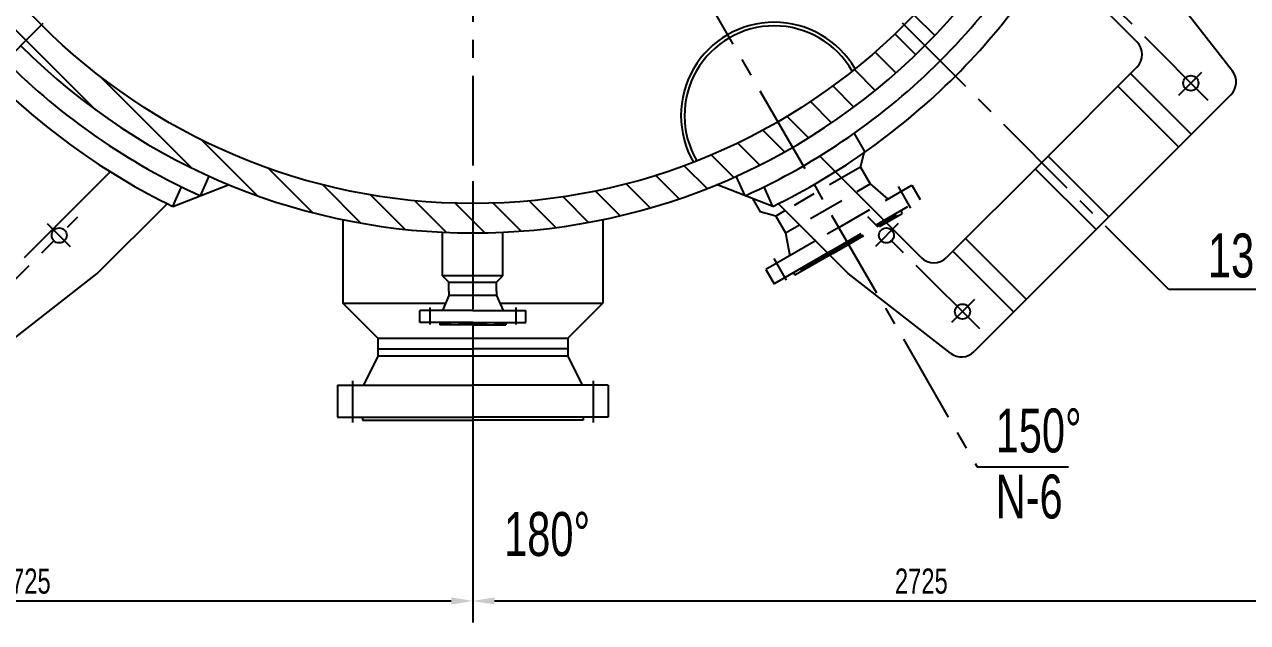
# Model space of a CAD drawing. Extents: x -2 to 23782, y -2 to 16822.
# Drawn here: x 18318 to 21726, y 9542 to 11209 of the extents above; entities that cross this region are included whole.
import ezdxf
from ezdxf.enums import TextEntityAlignment as Align

# ---------------------------------------------------------------- set-up
doc = ezdxf.new("R2010")
doc.units = 0
doc.header["$LTSCALE"] = 200
doc.header["$MEASUREMENT"] = 0
doc.linetypes.add('F', pattern=[0.75, 0.5, -0.25])
doc.linetypes.add('G', pattern=[2, 1.25, -0.25, 0.25, -0.25])
doc.layers.get('0').update_dxf_attribs({"linetype": 'CONTINUOUS'})
doc.layers.get('DEFPOINTS').update_dxf_attribs({"linetype": 'CONTINUOUS'})
for name, color, linetype in [('01', 7, 'CONTINUOUS'), ('02', 1, 'CONTINUOUS'), ('04', 2, 'F'), ('05', 4, 'G'), ('08', 1, 'CONTINUOUS'), ('11', 3, 'CONTINUOUS')]:
    doc.layers.add(name, color=color, linetype=linetype)
doc.styles.get("Standard").update_dxf_attribs({"font": 'thenor.shx', "width": 0.707, "bigfont": 'hztxt.shx'})
doc.dimstyles.new('INTE_CIR_CIR7', dxfattribs={"dimscale": 20, "dimtxt": 3.5, "dimasz": 3, "dimexe": 3, "dimexo": 0, "dimgap": 1, "dimtad": 1, "dimtoh": 1, "dimdec": 3, "dimdsep": 46, "dimtxsty": 'Standard', "dimcen": 0, "dimclrd": 1, "dimclre": 1, "dimclrt": 3, "dimadec": 0, "dimazin": 0, "dimtfac": 1, "dimtdec": 4, "dimtmove": 0, "dimatfit": 3, "dimfxl": 0, "dimtzin": 0, "dimarcsym": 0})

# ---------------------------------------------------------------- blocks, each defined once
blk = doc.blocks.new('*D330')
at = {"color": 1, "linetype": 'ByBlock'}
for p, q in [((17067.2, 10056.7), (17067.2, 9542.3)), ((19567.2, 10056.7), (19567.2, 9542.3)), ((17127.2, 9602.3), (19507.2, 9602.3))]:
    blk.add_line(p, q, dxfattribs=at)
for points in [[(17127.2, 9612.3), (17127.2, 9592.3), (17067.2, 9602.3)], [(19507.2, 9612.3), (19507.2, 9592.3), (19567.2, 9602.3)]]:
    blk.add_solid(points, dxfattribs=at)
at = {"layer": 'DEFPOINTS', "color": 0, "linetype": 'ByBlock'}
for p in [(17067.2, 10056.7), (19567.2, 10056.7), (19567.2, 9602.3)]:
    blk.add_point(p, dxfattribs=at)
at = {"color": 3, "linetype": 'ByBlock', "insert": (18317.2, 9657.3), "char_height": 70, "attachment_point": 5}
blk.add_mtext('2725', dxfattribs=at)
blk = doc.blocks.new('*D331')
at = {"color": 1, "linetype": 'ByBlock'}
for p, q in [((22067.2, 10056.7), (22067.2, 9542.3)), ((19627.2, 9602.3), (22007.2, 9602.3))]:
    blk.add_line(p, q, dxfattribs=at)
for points in [[(19627.2, 9612.3), (19627.2, 9592.3), (19567.2, 9602.3)], [(22007.2, 9612.3), (22007.2, 9592.3), (22067.2, 9602.3)]]:
    blk.add_solid(points, dxfattribs=at)
at = {"layer": 'DEFPOINTS', "color": 0, "linetype": 'ByBlock'}
for p in [(19567.2, 10056.7), (22067.2, 10056.7), (22067.2, 9602.3)]:
    blk.add_point(p, dxfattribs=at)
at = {"color": 3, "linetype": 'ByBlock', "insert": (20817.2, 9657.3), "char_height": 70, "attachment_point": 5}
blk.add_mtext('2725', dxfattribs=at)

msp = doc.modelspace()

# ---------------------------------------------------------------- hatches: boundary and pattern name
at = {"layer": '02'}
h = msp.add_hatch(dxfattribs=at)
h.set_pattern_fill('ANSI31', color=256, scale=600, angle=90, style=0)
edge = h.paths.add_edge_path(flags=16)
edge.add_arc((19567.1738, 12409.8678), 1700, 0, 360)
edge = h.paths.add_edge_path()
edge.add_arc((19567.1738, 12409.8678), 1782, 90, 135)
edge.add_arc((19567.1738, 12409.8678), 1782, 135, 225)
edge.add_arc((19567.1738, 12409.8678), 1782, 225, 315)
edge.add_arc((19567.1738, 12409.8678), 1782, 315, 405)
edge.add_arc((19567.1738, 12409.8678), 1782, 45, 90)

# ---------------------------------------------------------------- linework, layer by layer
at = {"layer": '01'}
for p, q in [((21417.6723, 11160.4102), (21178.6059, 11399.4765)), ((21683.9847, 11078.5837), (21462.22, 11363.3498)), ((21152.5072, 10824.5344), (21417.6723, 11089.6995)), ((21569.7002, 10902.3162), (21399.9946, 11072.0218)), ((21322.2128, 10654.8288), (21679.8912, 11012.5072)), ((21534.3449, 10866.9608), (21364.6392, 11036.6665)), ((20816.6315, 10559.3694), (20534.0009, 10842)), ((21339.8905, 10672.5065), (21170.1849, 10842.2121)), ((21152.5072, 10824.5344), (20887.3422, 10559.3694)), ((21304.5352, 10637.1511), (21134.8295, 10806.8568)), ((18317.7161, 10559.3694), (18556.7825, 10798.4358)), ((18808.0923, 10731.5475), (18832.8181, 10786.2159)), ((20326.2554, 10731.5475), (20301.5296, 10786.2159)), ((18730.7658, 10701.6449), (18887.9028, 10762.4107)), ((18730.7658, 10701.6449), (18755.4916, 10756.3133)), ((20403.5818, 10701.6449), (20246.4448, 10762.4107)), ((20403.5818, 10701.6449), (20378.856, 10756.3133)), ((18520.6558, 10514.8217), (18715.1926, 10709.3585)), ((20346.7353, 10723.6278), (20368.1815, 10686.4818)), ((20613.6918, 10514.8217), (20419.155, 10709.3585)), ((20411.2113, 10674.952), (20368.1815, 10686.4818)), ((20438.0603, 10690.4532), (20411.2113, 10674.952)), ((20411.2113, 10674.952), (20438.4613, 10627.7536)), ((19205.1738, 10665.024), (19205.1738, 10431.8678)), ((19929.1738, 10665.024), (19929.1738, 10431.8678)), ((20438.4613, 10627.7536), (20477.9571, 10650.5564)), ((21322.2128, 10654.8288), (20964.5344, 10297.1504)), ((20523.9035, 10606.6469), (20383.6578, 10525.676)), ((20438.4613, 10627.7536), (20450.3418, 10564.176)), ((21110.0808, 10442.6968), (20940.3752, 10612.4024)), ((20563.0715, 10576.1443), (20406.6578, 10485.8389)), ((20570.3091, 10570.508), (20465.0344, 10509.7276)), ((21074.7255, 10407.3414), (20905.0198, 10577.0471)), ((18235.8897, 10293.057), (18520.6558, 10514.8217)), ((19651.1738, 10508.6138), (19483.1738, 10508.6138)), ((20383.6578, 10525.676), (20406.6578, 10485.8389)), ((20460.7844, 10517.0889), (20465.0344, 10509.7276)), ((20898.4579, 10293.057), (20613.6918, 10514.8217)), ((19500.6738, 10491.1138), (19633.6738, 10491.1138)), ((19205.1738, 10431.8678), (19491.2452, 10431.8678)), ((19302.1738, 10334.8678), (19205.1738, 10431.8678)), ((19500.6738, 10453.8678), (19482.6738, 10411.8678)), ((19633.6738, 10453.8678), (19500.6738, 10453.8678)), ((19633.6738, 10453.8678), (19651.6738, 10411.8678)), ((19643.1024, 10431.8678), (19929.1738, 10431.8678)), ((19832.1738, 10334.8678), (19929.1738, 10431.8678)), ((19419.6738, 10377.8678), (19419.6738, 10411.8678)), ((19714.6738, 10377.8678), (19714.6738, 10411.8678)), ((19302.1738, 10334.8678), (19832.1738, 10334.8678)), ((19302.1738, 10334.8678), (19302.1738, 10284.8678)), ((19832.1738, 10334.8678), (19832.1738, 10284.8678)), ((19302.1738, 10304.8678), (19567.1738, 10304.8678)), ((19832.1738, 10304.8678), (19567.1738, 10304.8678)), ((19302.1738, 10284.8678), (19262.1738, 10203.8678)), ((19832.1738, 10284.8678), (19302.1738, 10284.8678)), ((19832.1738, 10284.8678), (19872.1738, 10203.8678)), ((19189.6738, 10203.8678), (19567.1738, 10203.8678)), ((19189.6738, 10203.8678), (19189.6738, 10114.8678)), ((19944.6738, 10203.8678), (19567.1738, 10203.8678)), ((19944.6738, 10203.8678), (19944.6738, 10114.8678)), ((19189.6738, 10114.8678), (19567.1738, 10114.8678)), ((19259.6738, 10114.8678), (19259.6738, 10105.8678)), ((19259.6738, 10105.8678), (19567.1738, 10105.8678)), ((19944.6738, 10114.8678), (19567.1738, 10114.8678)), ((19874.6738, 10105.8678), (19567.1738, 10105.8678)), ((19874.6738, 10114.8678), (19874.6738, 10105.8678))]:
    msp.add_line(p, q, dxfattribs=at)
at = {"layer": '01', "ltscale": 1.5}
for p, q in [((19483.1738, 10508.6138), (19483.1738, 10629.8487)), ((19651.1738, 10508.6138), (19651.1738, 10629.8487)), ((19500.6738, 10491.1138), (19483.1738, 10508.6138)), ((19633.6738, 10491.1138), (19651.1738, 10508.6138)), ((19500.6738, 10465.8678), (19500.6738, 10491.1138)), ((19633.6738, 10465.8678), (19633.6738, 10491.1138))]:
    msp.add_line(p, q, dxfattribs=at)
at = {"layer": '01', "ltscale": 0.4}
for p, q in [((19500.6738, 10465.8678), (19500.6738, 10453.8678)), ((19633.6738, 10465.8678), (19633.6738, 10453.8678)), ((19567.1738, 10411.8678), (19419.6738, 10411.8678)), ((19567.1738, 10411.8678), (19714.6738, 10411.8678)), ((19567.1738, 10377.8678), (19419.6738, 10377.8678)), ((19475.1738, 10377.8678), (19475.1738, 10371.3678)), ((19567.1738, 10371.3678), (19475.1738, 10371.3678)), ((19567.1738, 10377.8678), (19714.6738, 10377.8678)), ((19567.1738, 10371.3678), (19659.1738, 10371.3678)), ((19659.1738, 10377.8678), (19659.1738, 10371.3678))]:
    msp.add_line(p, q, dxfattribs=at)
at = {"layer": '01'}
for centre, radius in [((19567.1738, 12409.8678), 1700), ((21568.286, 11045.1518), 21), ((18414.5898, 10620.8877), 21), ((20719.7579, 10620.8877), 21), ((20931.8899, 10408.7557), 21)]:
    msp.add_circle(centre, radius, dxfattribs=at)
for centre, radius, start, end in [((19567.1738, 12409.8678), 1782, 315, 45), ((19567.1738, 12409.8678), 1842, 315, 335.6634054), ((19567.1738, 12409.8678), 1902, 315, 333.911952), ((20407.1738, 10954.9452), 260, 30, 210), ((20407.1738, 10954.9452), 250, 29.6521306, 210.3478694), ((19567.1738, 12409.8678), 1782, 225, 315), ((21382.3169, 11125.0548), 50, 315, 45), ((19567.1738, 12409.8678), 1842, 225, 245.6634054), ((19567.1738, 12409.8678), 1842, 294.3365946, 315), ((21644.5359, 11047.8626), 50, 315, 37.9100699), ((19567.1738, 12409.8678), 1902, 225, 243.911952), ((19567.1738, 12409.8678), 1902, 296.088048, 315), ((19567.1738, 12409.8678), 1782, 245.6634054, 245.6868947), ((19567.1738, 12409.8678), 1782, 294.3131053, 294.3365946), ((20851.9868, 10594.7247), 50, 225, 315), ((20929.1791, 10332.5058), 50, 232.0899301, 315)]:
    msp.add_arc(centre, radius, start, end, dxfattribs=at)
at = {"layer": '04'}
for p, q in [((20629.8275, 10905.2977), (20659.1661, 10854.4818)), ((20647.6363, 10811.452), (20659.1661, 10854.4818)), ((20647.6363, 10811.452), (20462.4927, 10704.5592)), ((20647.6363, 10811.452), (20674.8863, 10764.2536)), ((20508.5542, 10668.2217), (20674.8863, 10764.2536)), ((20587.1738, 10643.176), (20790.6898, 10760.676)), ((20674.8863, 10764.2536), (20724.0058, 10722.176)), ((20790.6898, 10760.676), (20813.6898, 10720.8389)), ((20563.0715, 10576.1443), (20813.6898, 10720.8389)), ((20567.3289, 10572.8288), (20748.2068, 10677.2587)), ((20570.3091, 10570.508), (20763.8132, 10682.2276)), ((20748.2068, 10677.2587), (20749.9568, 10674.2276)), ((20759.5632, 10689.5889), (20763.8132, 10682.2276)), ((20587.1738, 10643.176), (20554.772, 10624.4688)), ((20567.3289, 10572.8288), (20477.1408, 10520.7587)), ((20477.1408, 10520.7587), (20478.8908, 10517.7276))]:
    msp.add_line(p, q, dxfattribs=at)
at = {"layer": '04', "ltscale": 0.4}
for p, q in [((19479.1738, 10374.8678), (19479.1738, 10371.3678)), ((19567.1738, 10374.8678), (19479.1738, 10374.8678)), ((19567.1738, 10374.8678), (19655.1738, 10374.8678)), ((19655.1738, 10374.8678), (19655.1738, 10371.3678))]:
    msp.add_line(p, q, dxfattribs=at)
at = {"layer": '05'}
for p, q in [((17627.5048, 10470.1988), (19567.1738, 12409.8678)), ((21506.8429, 10470.1988), (19567.1738, 12409.8678)), ((19567.1738, 12409.8678), (20972.4127, 9975.9227)), ((19567.1738, 11865.8678), (19567.1738, 10056.6616)), ((21616.3915, 10997.0462), (21304.3371, 11309.1006)), ((21535.0281, 11011.8938), (21598.9746, 11075.8403)), ((19567.1738, 10772.3021), (19567.1738, 10083.5881)), ((20752.5123, 10756.8013), (20787.3373, 10696.4827)), ((18154.3522, 10360.6501), (18466.4066, 10672.7045)), ((20979.9954, 10360.6501), (20667.941, 10672.7045)), ((18381.3318, 10654.1456), (18445.2783, 10590.1991)), ((20753.0158, 10654.1456), (20689.0693, 10590.1991)), ((20406.1022, 10556.8013), (20440.9271, 10496.4827)), ((20965.1478, 10442.0136), (20901.2013, 10378.0671)), ((19232.1738, 10216.1872), (19232.1738, 10099.8452)), ((19902.1738, 10216.1872), (19902.1738, 10099.8452))]:
    msp.add_line(p, q, dxfattribs=at)
at = {"layer": '05', "ltscale": 0.4}
for p, q in [((19447.1738, 10419.9924), (19447.1738, 10372.9834)), ((19687.1738, 10419.9924), (19687.1738, 10372.9834))]:
    msp.add_line(p, q, dxfattribs=at)
at = {"layer": '08'}
for p, q in [((21884.0826, 10470.1988), (21506.8429, 10470.1988)), ((20972.4127, 9975.9227), (21227.4291, 9975.9227))]:
    msp.add_line(p, q, dxfattribs=at)

# ---------------------------------------------------------------- texts
at = {"layer": '02', "width": 0.633862}
msp.add_text('●', height=0.03, rotation=315, dxfattribs=at).set_placement((21454.7502, 10996.6199), (21454.7635, 10996.6066), align=Align.FIT)
at = {"layer": '11', "width": 0.707}
for s, p in [('135%%d', (21616.0239, 10467.1033)), ('150%%d', (21024.4155, 9979.4014)), ('N-6', (21024.4155, 9795.4332)), ('180%%d', (19654.5271, 9690.907))]:
    msp.add_text(s, height=122.5, dxfattribs=at).set_placement(p, align=Align.BOTTOM_LEFT)

# ---------------------------------------------------------------- dimensions: what is measured, and where the dimension line sits
at = {"layer": '08'}
dim = msp.add_linear_dim(base=(19567.1738, 9602.2621), p1=(17067.1738, 10056.6616), p2=(19567.1738, 10056.6616), text='2725', dimstyle='INTE_CIR_CIR7', dxfattribs=at)
dim.commit()
dim.dimension.update_dxf_attribs({"geometry": '*D330', "text_midpoint": (18317.1738, 9657.269)})
dim = msp.add_linear_dim(base=(22067.1738, 9602.2621), p1=(19567.1738, 10056.6616), p2=(22067.1738, 10056.6616), text='2725', dimstyle='INTE_CIR_CIR7', override={"dimse1": 1, "dimtmove": 1}, dxfattribs=at)
dim.commit()
dim.dimension.update_dxf_attribs({"geometry": '*D331', "text_midpoint": (20817.1738, 9657.269)})

doc.saveas('drawing.dxf')
